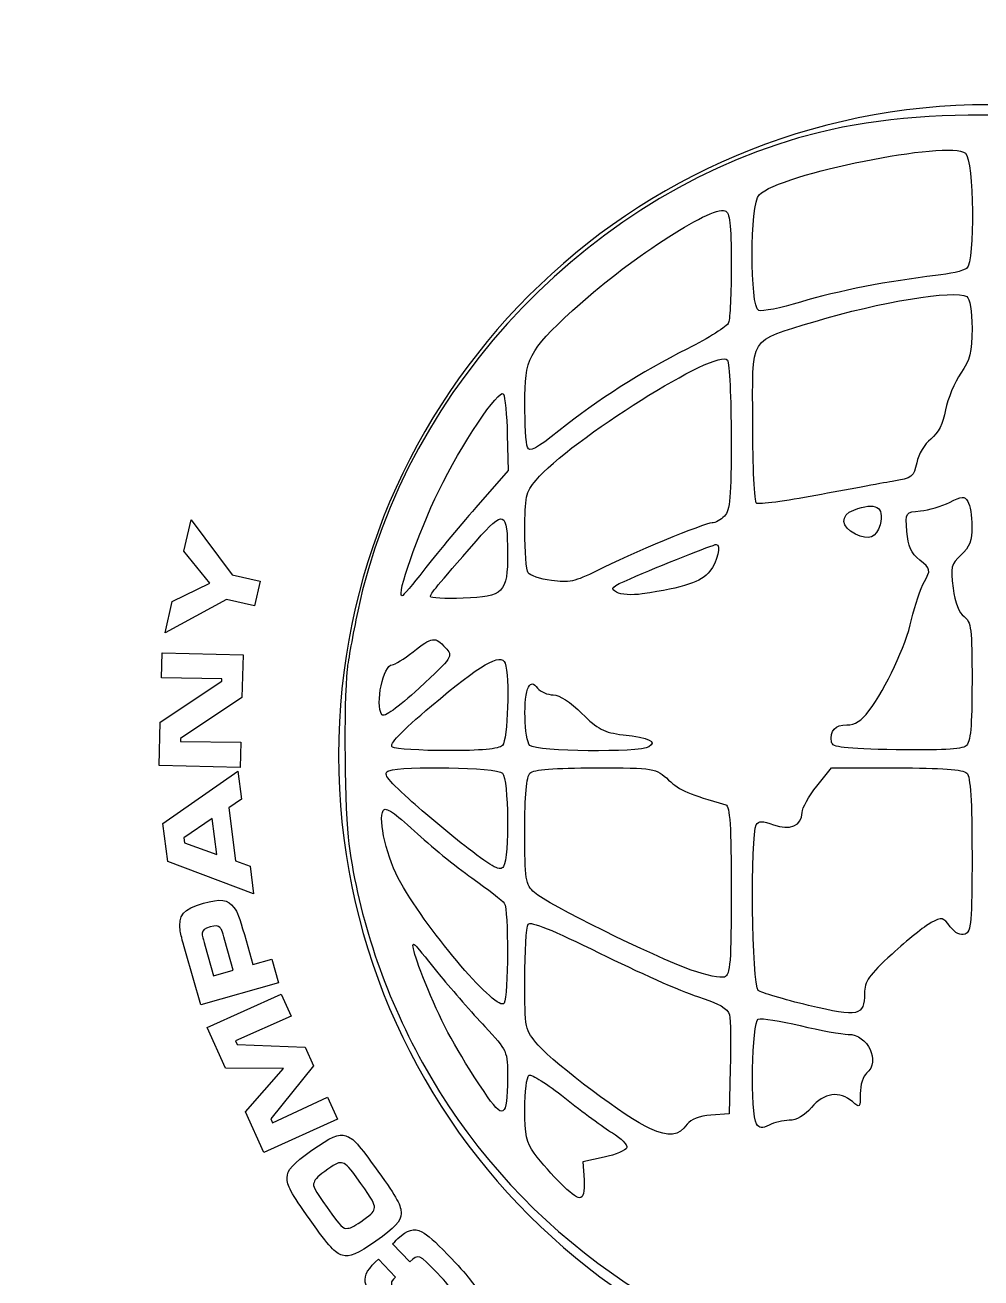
# Model space of a CAD drawing. Header units: millimetres. Extents: x -100 to 87, y -104 to 146.
# Drawn here: x 1.09 to 20.93, y -38.7 to -12.68 of the extents above; entities that cross this region are included whole.
import ezdxf

# ---------------------------------------------------------------- set-up
doc = ezdxf.new("R2010")
doc.units = ezdxf.units.MM
doc.header["$MEASUREMENT"] = 0
doc.layers.add('Layer 1', color=7, linetype='Continuous')

msp = doc.modelspace()

# ---------------------------------------------------------------- linework, layer by layer
at = {"layer": 'Layer 1', "color": 250, "lineweight": 20}
msp.add_open_spline([(56.0896, -39.0545), (56.0896, -39.0545), (56.0896, -39.0545), (56.0896, -39.0545), (56.0896, -39.0545), (53.9205, -39.0545), (52.1467, -40.7833), (52.0909, -42.9515), (52.0909, -42.9515), (52.0909, -42.9515), (52.0896, -49.0543), (52.0896, -49.0543), (52.0896, -49.0543), (52.0891, -51.8044), (49.8395, -54.0545), (47.0893, -54.0545), (47.0893, -54.0545), (47.0893, -54.0545), (-92.9101, -54.0545), (-92.9101, -54.0545), (-92.9101, -54.0545), (-95.6604, -54.0545), (-97.9104, -51.8044), (-97.9104, -49.0543), (-97.9104, -49.0543), (-97.9104, -49.0543), (-97.9104, -9.0547), (-97.9104, -9.0547), (-97.9104, -9.0547), (-97.9104, -6.3046), (-95.6604, -4.0545), (-92.9101, -4.0545), (-92.9101, -4.0545), (-92.9101, -4.0545), (47.0893, -4.0545), (47.0893, -4.0545), (47.0893, -4.0545), (49.8396, -4.0545), (52.089, -6.3046), (52.0896, -9.0547), (52.0896, -9.0547), (52.0896, -9.0547), (52.0909, -15.1575), (52.0909, -15.1575), (52.0909, -15.1575), (52.1467, -17.3257), (53.9205, -19.0545), (56.0896, -19.0545), (56.0896, -19.0545), (56.0896, -19.0545), (56.0896, -19.0545), (56.0896, -19.0545), (56.0896, -19.0545), (56.0896, -19.0545), (64.2596, -19.0545), (64.2596, -19.0545), (64.2596, -19.0545), (65.8166, -19.0545), (67.0903, -20.1676), (67.0903, -21.5281), (67.0903, -21.5281), (67.0903, -21.5281), (67.0903, -36.581), (67.0903, -36.581), (67.0903, -36.581), (67.0903, -37.9415), (65.8164, -39.0545), (64.2596, -39.0545), (64.2596, -39.0545), (64.2596, -39.0545), (56.0896, -39.0545), (56.0896, -39.0545)], degree=3, knots=[0, 0, 0, 0, 0.0526316, 0.0526316, 0.0526316, 0.0526316, 0.1052632, 0.1052632, 0.1052632, 0.1052632, 0.1578947, 0.1578947, 0.1578947, 0.1578947, 0.2105263, 0.2105263, 0.2105263, 0.2105263, 0.2631579, 0.2631579, 0.2631579, 0.2631579, 0.3157895, 0.3157895, 0.3157895, 0.3157895, 0.3684211, 0.3684211, 0.3684211, 0.3684211, 0.4210526, 0.4210526, 0.4210526, 0.4210526, 0.4736842, 0.4736842, 0.4736842, 0.4736842, 0.5263158, 0.5263158, 0.5263158, 0.5263158, 0.5789474, 0.5789474, 0.5789474, 0.5789474, 0.6315789, 0.6315789, 0.6315789, 0.6315789, 0.6842105, 0.6842105, 0.6842105, 0.6842105, 0.7368421, 0.7368421, 0.7368421, 0.7368421, 0.7894737, 0.7894737, 0.7894737, 0.7894737, 0.8421053, 0.8421053, 0.8421053, 0.8421053, 0.8947368, 0.8947368, 0.8947368, 0.8947368, 1, 1, 1, 1], dxfattribs=at)
at = {"layer": 'Layer 1', "color": 250}
for points, knots in [([(7.7764, -26.0514), (7.7943, -25.8796), (7.8934, -25.3374), (7.9966, -24.8465), (7.9966, -24.8465), (8.9841, -20.1485), (12.9326, -16.0524), (17.5776, -14.9071), (17.5776, -14.9071), (20.0622, -14.2944), (23.5192, -14.4801), (25.6995, -15.3433), (25.6995, -15.3433), (27.3844, -16.0104), (29.3102, -17.2953), (30.534, -18.5688), (30.534, -18.5688), (32.116, -20.2151), (33.5489, -23.0066), (33.9514, -25.2265), (33.9514, -25.2265), (34.3327, -27.329), (34.1798, -30.0982), (33.5832, -31.8974), (33.5832, -31.8974), (33.2806, -32.81), (32.305, -34.7148), (31.7108, -35.5534), (31.7108, -35.5534), (31.0087, -36.5442), (29.6752, -37.8872), (28.7095, -38.5762), (28.7095, -38.5762), (27.3626, -39.5371), (25.3808, -40.4276), (23.916, -40.7302), (23.916, -40.7302), (22.2365, -41.0771), (19.68, -41.0654), (18.0238, -40.7032), (18.0238, -40.7032), (14.3664, -39.9033), (11.1236, -37.4849), (9.34, -34.227), (9.34, -34.227), (8.5377, -32.7616), (8.0206, -31.225), (7.8103, -29.6819), (7.8103, -29.6819), (7.7222, -29.0355), (7.7011, -26.7724), (7.7764, -26.0514)], [0, 0, 0, 0, 0.0714286, 0.0714286, 0.0714286, 0.0714286, 0.1428571, 0.1428571, 0.1428571, 0.1428571, 0.2142857, 0.2142857, 0.2142857, 0.2142857, 0.2857143, 0.2857143, 0.2857143, 0.2857143, 0.3571429, 0.3571429, 0.3571429, 0.3571429, 0.4285714, 0.4285714, 0.4285714, 0.4285714, 0.5, 0.5, 0.5, 0.5, 0.5714286, 0.5714286, 0.5714286, 0.5714286, 0.6428571, 0.6428571, 0.6428571, 0.6428571, 0.7142857, 0.7142857, 0.7142857, 0.7142857, 0.7857143, 0.7857143, 0.7857143, 0.7857143, 0.8571429, 0.8571429, 0.8571429, 0.8571429, 1, 1, 1, 1]), ([(16.3183, -18.6075), (16.3866, -18.6337), (16.7782, -18.554), (17.1885, -18.4305), (17.1885, -18.4305), (17.9547, -18.1998), (19.0422, -17.9868), (19.9874, -17.8822), (19.9874, -17.8822), (20.2819, -17.8496), (20.5731, -17.7818), (20.6345, -17.7314), (20.6345, -17.7314), (20.8113, -17.5862), (20.7891, -15.488), (20.6091, -15.3386), (20.6091, -15.3386), (20.2724, -15.0592), (16.762, -15.7678), (16.3267, -16.2031), (16.3267, -16.2031), (16.1398, -16.3901), (16.1323, -18.5361), (16.3184, -18.6074), (16.3184, -18.6074), (16.3184, -18.6074), (16.3183, -18.6075), (16.3183, -18.6075)], [0, 0, 0, 0, 0.125, 0.125, 0.125, 0.125, 0.25, 0.25, 0.25, 0.25, 0.375, 0.375, 0.375, 0.375, 0.5, 0.5, 0.5, 0.5, 0.625, 0.625, 0.625, 0.625, 0.75, 0.75, 0.75, 0.75, 1, 1, 1, 1]), ([(11.5168, -21.4447), (11.5586, -21.5535), (11.698, -21.4807), (12.173, -21.1018), (12.173, -21.1018), (12.984, -20.4547), (13.8688, -19.8901), (14.8377, -19.4014), (14.8377, -19.4014), (15.2797, -19.1786), (15.6652, -18.9336), (15.6945, -18.8572), (15.6945, -18.8572), (15.7239, -18.7807), (15.7479, -18.2382), (15.7479, -17.6516), (15.7479, -17.6516), (15.7479, -16.793), (15.7222, -16.5752), (15.616, -16.5344), (15.616, -16.5344), (15.3316, -16.4253), (13.5389, -17.601), (12.4533, -18.6086), (12.4533, -18.6086), (11.5323, -19.4634), (11.4645, -19.5952), (11.4642, -20.5328), (11.4642, -20.5328), (11.464, -20.9583), (11.4877, -21.3686), (11.5169, -21.4447), (11.5169, -21.4447), (11.5169, -21.4447), (11.5168, -21.4447), (11.5168, -21.4447)], [0, 0, 0, 0, 0.1, 0.1, 0.1, 0.1, 0.2, 0.2, 0.2, 0.2, 0.3, 0.3, 0.3, 0.3, 0.4, 0.4, 0.4, 0.4, 0.5, 0.5, 0.5, 0.5, 0.6, 0.6, 0.6, 0.6, 0.7, 0.7, 0.7, 0.7, 0.8, 0.8, 0.8, 0.8, 1, 1, 1, 1]), ([(16.2768, -22.6111), (16.3222, -22.6392), (16.8745, -22.5651), (17.504, -22.4464), (17.504, -22.4464), (18.1335, -22.3277), (18.848, -22.1966), (19.0918, -22.1551), (19.0918, -22.1551), (19.5058, -22.0847), (19.5392, -22.0592), (19.5979, -21.769), (19.5979, -21.769), (19.6326, -21.5979), (19.7639, -21.3761), (19.89, -21.2755), (19.89, -21.2755), (20.0445, -21.1524), (20.145, -20.955), (20.1982, -20.6702), (20.1982, -20.6702), (20.2416, -20.4377), (20.3826, -20.0953), (20.5115, -19.9093), (20.5115, -19.9093), (20.7071, -19.6271), (20.746, -19.4727), (20.746, -18.9786), (20.746, -18.9786), (20.746, -18.6047), (20.7053, -18.3611), (20.6357, -18.3181), (20.6357, -18.3181), (20.3967, -18.1704), (18.8173, -18.4287), (17.4882, -18.8329), (17.4882, -18.8329), (16.0864, -19.2592), (16.1941, -19.0821), (16.1941, -20.9608), (16.1941, -20.9608), (16.1941, -21.8452), (16.231, -22.5829), (16.2767, -22.6111), (16.2767, -22.6111), (16.2767, -22.6111), (16.2768, -22.6111), (16.2768, -22.6111)], [0, 0, 0, 0, 0.0769231, 0.0769231, 0.0769231, 0.0769231, 0.1538462, 0.1538462, 0.1538462, 0.1538462, 0.2307692, 0.2307692, 0.2307692, 0.2307692, 0.3076923, 0.3076923, 0.3076923, 0.3076923, 0.3846154, 0.3846154, 0.3846154, 0.3846154, 0.4615385, 0.4615385, 0.4615385, 0.4615385, 0.5384615, 0.5384615, 0.5384615, 0.5384615, 0.6153846, 0.6153846, 0.6153846, 0.6153846, 0.6923077, 0.6923077, 0.6923077, 0.6923077, 0.7692308, 0.7692308, 0.7692308, 0.7692308, 0.8461538, 0.8461538, 0.8461538, 0.8461538, 1, 1, 1, 1]), ([(11.5321, -24.0531), (11.5682, -24.1077), (11.7856, -24.18), (12.0152, -24.2138), (12.0152, -24.2138), (12.3728, -24.2665), (12.5082, -24.2373), (12.958, -24.0102), (12.958, -24.0102), (13.6483, -23.6617), (15.2014, -23.0168), (15.3503, -23.0168), (15.3503, -23.0168), (15.4147, -23.0168), (15.5305, -22.9537), (15.6077, -22.8765), (15.6077, -22.8765), (15.7241, -22.7601), (15.7477, -22.4832), (15.7465, -21.2477), (15.7465, -21.2477), (15.7459, -20.4289), (15.7102, -19.7039), (15.6674, -19.6363), (15.6674, -19.6363), (15.4908, -19.3575), (12.3919, -21.3027), (11.6968, -22.1288), (11.6968, -22.1288), (11.4845, -22.3811), (11.4639, -22.4745), (11.4652, -23.1798), (11.4652, -23.1798), (11.4658, -23.6056), (11.496, -23.9985), (11.5321, -24.0531), (11.5321, -24.0531), (11.5321, -24.0531), (11.5321, -24.0531), (11.5321, -24.0531)], [0, 0, 0, 0, 0.0909091, 0.0909091, 0.0909091, 0.0909091, 0.1818182, 0.1818182, 0.1818182, 0.1818182, 0.2727273, 0.2727273, 0.2727273, 0.2727273, 0.3636364, 0.3636364, 0.3636364, 0.3636364, 0.4545455, 0.4545455, 0.4545455, 0.4545455, 0.5454545, 0.5454545, 0.5454545, 0.5454545, 0.6363636, 0.6363636, 0.6363636, 0.6363636, 0.7272727, 0.7272727, 0.7272727, 0.7272727, 0.8181818, 0.8181818, 0.8181818, 0.8181818, 1, 1, 1, 1]), ([(8.9149, -24.5341), (8.9366, -24.5341), (9.1397, -24.2932), (9.3663, -23.9987), (9.3663, -23.9987), (9.5928, -23.7043), (10.0791, -23.1182), (10.4469, -22.6964), (10.4469, -22.6964), (10.4469, -22.6964), (11.1156, -21.9295), (11.1156, -21.9295), (11.1156, -21.9295), (11.1156, -21.9295), (11.0992, -21.1872), (11.0992, -21.1872), (11.0992, -21.1872), (11.0902, -20.779), (11.0543, -20.3987), (11.0193, -20.3422), (11.0193, -20.3422), (10.9366, -20.2083), (10.1334, -21.4096), (9.6785, -22.3474), (9.6785, -22.3474), (9.2429, -23.2455), (8.7929, -24.5341), (8.9149, -24.5341), (8.9149, -24.5341), (8.9149, -24.5341), (8.9149, -24.5341), (8.9149, -24.5341)], [0, 0, 0, 0, 0.1111111, 0.1111111, 0.1111111, 0.1111111, 0.2222222, 0.2222222, 0.2222222, 0.2222222, 0.3333333, 0.3333333, 0.3333333, 0.3333333, 0.4444444, 0.4444444, 0.4444444, 0.4444444, 0.5555556, 0.5555556, 0.5555556, 0.5555556, 0.6666667, 0.6666667, 0.6666667, 0.6666667, 0.7777778, 0.7777778, 0.7777778, 0.7777778, 1, 1, 1, 1]), ([(19.1731, -27.7273), (20.0746, -27.7442), (20.5383, -27.7193), (20.6223, -27.6495), (20.6223, -27.6495), (20.7168, -27.5711), (20.746, -27.2556), (20.746, -26.3133), (20.746, -26.3133), (20.746, -25.216), (20.7278, -25.0669), (20.5813, -24.9631), (20.5813, -24.9631), (20.4747, -24.8876), (20.3946, -24.6785), (20.354, -24.3697), (20.354, -24.3697), (20.2966, -23.9329), (20.3104, -23.8753), (20.5187, -23.6823), (20.5187, -23.6823), (20.6949, -23.5189), (20.7456, -23.3855), (20.7446, -23.088), (20.7446, -23.088), (20.7439, -22.8771), (20.7052, -22.6443), (20.6587, -22.5708), (20.6587, -22.5708), (20.5843, -22.4531), (20.539, -22.4554), (20.2807, -22.5899), (20.2807, -22.5899), (20.1193, -22.6739), (19.8467, -22.7541), (19.6749, -22.7682), (19.6749, -22.7682), (19.3628, -22.7937), (19.3625, -22.794), (19.3931, -23.1953), (19.3931, -23.1953), (19.4163, -23.5001), (19.4809, -23.6436), (19.6609, -23.7903), (19.6609, -23.7903), (19.8896, -23.9767), (19.893, -23.9927), (19.7564, -24.2366), (19.7564, -24.2366), (19.6785, -24.3757), (19.5597, -24.7305), (19.4924, -25.025), (19.4924, -25.025), (19.3634, -25.5889), (18.9689, -26.4342), (18.6071, -26.9216), (18.6071, -26.9216), (18.4559, -27.1254), (18.3194, -27.2117), (18.1483, -27.2117), (18.1483, -27.2117), (17.9011, -27.2117), (17.7986, -27.3267), (17.8301, -27.5687), (17.8301, -27.5687), (17.8445, -27.6797), (18.0747, -27.7068), (19.1731, -27.7273), (19.1731, -27.7273), (19.1731, -27.7273), (19.1731, -27.7273), (19.1731, -27.7273)], [0, 0, 0, 0, 0.0526316, 0.0526316, 0.0526316, 0.0526316, 0.1052632, 0.1052632, 0.1052632, 0.1052632, 0.1578947, 0.1578947, 0.1578947, 0.1578947, 0.2105263, 0.2105263, 0.2105263, 0.2105263, 0.2631579, 0.2631579, 0.2631579, 0.2631579, 0.3157895, 0.3157895, 0.3157895, 0.3157895, 0.3684211, 0.3684211, 0.3684211, 0.3684211, 0.4210526, 0.4210526, 0.4210526, 0.4210526, 0.4736842, 0.4736842, 0.4736842, 0.4736842, 0.5263158, 0.5263158, 0.5263158, 0.5263158, 0.5789474, 0.5789474, 0.5789474, 0.5789474, 0.6315789, 0.6315789, 0.6315789, 0.6315789, 0.6842105, 0.6842105, 0.6842105, 0.6842105, 0.7368421, 0.7368421, 0.7368421, 0.7368421, 0.7894737, 0.7894737, 0.7894737, 0.7894737, 0.8421053, 0.8421053, 0.8421053, 0.8421053, 0.8947368, 0.8947368, 0.8947368, 0.8947368, 1, 1, 1, 1]), ([(18.3275, -23.2523), (18.5981, -23.3873), (18.7699, -23.3212), (18.8363, -23.0567), (18.8363, -23.0567), (18.9313, -22.6782), (18.7486, -22.5753), (18.2909, -22.7493), (18.2909, -22.7493), (18.0047, -22.8581), (18.0223, -23.1002), (18.3275, -23.2523)], [0, 0, 0, 0, 0.25, 0.25, 0.25, 0.25, 0.5, 0.5, 0.5, 0.5, 1, 1, 1, 1]), ([(10.1845, -24.5818), (11.0268, -24.552), (11.1073, -24.4702), (11.1054, -23.6468), (11.1054, -23.6468), (11.1033, -22.7606), (11.0325, -22.7324), (10.4592, -23.3886), (10.4592, -23.3886), (9.6196, -24.3499), (9.506, -24.4876), (9.5031, -24.5478), (9.5031, -24.5478), (9.5015, -24.5798), (9.8082, -24.5952), (10.1846, -24.5818), (10.1846, -24.5818), (10.1846, -24.5818), (10.1845, -24.5818), (10.1845, -24.5818)], [0, 0, 0, 0, 0.1666667, 0.1666667, 0.1666667, 0.1666667, 0.3333333, 0.3333333, 0.3333333, 0.3333333, 0.5, 0.5, 0.5, 0.5, 0.6666667, 0.6666667, 0.6666667, 0.6666667, 1, 1, 1, 1]), ([(3.9954, -25.3026), (3.9954, -25.3026), (5.2711, -24.6084), (5.2711, -24.6084), (5.2711, -24.6084), (5.2711, -24.6084), (5.8509, -24.7423), (5.8509, -24.7423), (5.8509, -24.7423), (5.8509, -24.7423), (5.97, -24.2263), (5.97, -24.2263), (5.97, -24.2263), (5.97, -24.2263), (5.3902, -24.0924), (5.3902, -24.0924), (5.3902, -24.0924), (5.3902, -24.0924), (4.5381, -22.9512), (4.5381, -22.9512), (4.5381, -22.9512), (4.5381, -22.9512), (4.3878, -23.6023), (4.3878, -23.6023), (4.3878, -23.6023), (4.3878, -23.6023), (4.9259, -24.2648), (4.9259, -24.2648), (4.9259, -24.2648), (4.9259, -24.2648), (4.1468, -24.6466), (4.1468, -24.6466), (4.1468, -24.6466), (4.1468, -24.6466), (3.9954, -25.3026), (3.9954, -25.3026)], [0, 0, 0, 0, 0.1, 0.1, 0.1, 0.1, 0.2, 0.2, 0.2, 0.2, 0.3, 0.3, 0.3, 0.3, 0.4, 0.4, 0.4, 0.4, 0.5, 0.5, 0.5, 0.5, 0.6, 0.6, 0.6, 0.6, 0.7, 0.7, 0.7, 0.7, 0.8, 0.8, 0.8, 0.8, 1, 1, 1, 1]), ([(13.9006, -24.4924), (14.7769, -24.3618), (15.1276, -24.2442), (15.3023, -24.0221), (15.3023, -24.0221), (15.4612, -23.8201), (15.5477, -23.4631), (15.4378, -23.4631), (15.4378, -23.4631), (15.386, -23.4631), (14.2592, -23.9121), (13.6506, -24.1753), (13.6506, -24.1753), (13.2677, -24.3409), (13.2272, -24.381), (13.3652, -24.4583), (13.3652, -24.4583), (13.4536, -24.5077), (13.6946, -24.5231), (13.9006, -24.4924)], [0, 0, 0, 0, 0.1666667, 0.1666667, 0.1666667, 0.1666667, 0.3333333, 0.3333333, 0.3333333, 0.3333333, 0.5, 0.5, 0.5, 0.5, 0.6666667, 0.6666667, 0.6666667, 0.6666667, 1, 1, 1, 1]), ([(8.4975, -26.9998), (8.5395, -27.0642), (8.8177, -26.865), (9.2718, -26.4454), (9.2718, -26.4454), (9.9708, -25.7995), (9.9782, -25.7881), (9.8158, -25.6086), (9.8158, -25.6086), (9.5999, -25.3701), (9.5436, -25.3773), (9.1432, -25.6944), (9.1432, -25.6944), (8.9573, -25.8417), (8.7641, -25.9622), (8.7139, -25.9622), (8.7139, -25.9622), (8.5225, -25.9622), (8.3525, -26.7775), (8.4975, -26.9998), (8.4975, -26.9998), (8.4975, -26.9998), (8.4975, -26.9998), (8.4975, -26.9998)], [0, 0, 0, 0, 0.1428571, 0.1428571, 0.1428571, 0.1428571, 0.2857143, 0.2857143, 0.2857143, 0.2857143, 0.4285714, 0.4285714, 0.4285714, 0.4285714, 0.5714286, 0.5714286, 0.5714286, 0.5714286, 0.7142857, 0.7142857, 0.7142857, 0.7142857, 1, 1, 1, 1]), ([(3.875, -28.0511), (3.875, -28.0511), (5.5565, -28.0936), (5.5565, -28.0936), (5.5565, -28.0936), (5.5565, -28.0936), (5.5697, -27.5718), (5.5697, -27.5718), (5.5697, -27.5718), (5.5697, -27.5718), (4.3165, -27.5527), (4.3165, -27.5527), (4.3165, -27.5527), (4.3165, -27.5527), (4.3179, -27.4972), (4.3179, -27.4972), (4.3179, -27.4972), (4.3179, -27.4972), (5.5932, -26.644), (5.5932, -26.644), (5.5932, -26.644), (5.5932, -26.644), (5.6157, -25.7541), (5.6157, -25.7541), (5.6157, -25.7541), (5.6157, -25.7541), (3.9342, -25.7115), (3.9342, -25.7115), (3.9342, -25.7115), (3.9342, -25.7115), (3.921, -26.2335), (3.921, -26.2335), (3.921, -26.2335), (3.921, -26.2335), (5.1742, -26.2525), (5.1742, -26.2525), (5.1742, -26.2525), (5.1742, -26.2525), (5.1729, -26.3055), (5.1729, -26.3055), (5.1729, -26.3055), (5.1729, -26.3055), (3.8977, -27.1536), (3.8977, -27.1536), (3.8977, -27.1536), (3.8977, -27.1536), (3.875, -28.0511), (3.875, -28.0511)], [0, 0, 0, 0, 0.0769231, 0.0769231, 0.0769231, 0.0769231, 0.1538462, 0.1538462, 0.1538462, 0.1538462, 0.2307692, 0.2307692, 0.2307692, 0.2307692, 0.3076923, 0.3076923, 0.3076923, 0.3076923, 0.3846154, 0.3846154, 0.3846154, 0.3846154, 0.4615385, 0.4615385, 0.4615385, 0.4615385, 0.5384615, 0.5384615, 0.5384615, 0.5384615, 0.6153846, 0.6153846, 0.6153846, 0.6153846, 0.6923077, 0.6923077, 0.6923077, 0.6923077, 0.7692308, 0.7692308, 0.7692308, 0.7692308, 0.8461538, 0.8461538, 0.8461538, 0.8461538, 1, 1, 1, 1]), ([(9.8617, -27.7458), (10.5462, -27.7467), (10.9286, -27.7112), (10.9997, -27.6401), (10.9997, -27.6401), (11.1098, -27.5299), (11.1536, -26.1879), (11.0553, -25.932), (11.0553, -25.932), (10.969, -25.7071), (10.5435, -25.9528), (9.5273, -26.8143), (9.5273, -26.8143), (8.8776, -27.3651), (8.6358, -27.6207), (8.7162, -27.6717), (8.7162, -27.6717), (8.7793, -27.7117), (9.2947, -27.7451), (9.8617, -27.7458), (9.8617, -27.7458), (9.8617, -27.7458), (9.8617, -27.7458), (9.8617, -27.7458)], [0, 0, 0, 0, 0.1428571, 0.1428571, 0.1428571, 0.1428571, 0.2857143, 0.2857143, 0.2857143, 0.2857143, 0.4285714, 0.4285714, 0.4285714, 0.4285714, 0.5714286, 0.5714286, 0.5714286, 0.5714286, 0.7142857, 0.7142857, 0.7142857, 0.7142857, 1, 1, 1, 1]), ([(11.5709, -27.6401), (11.6967, -27.7659), (13.8464, -27.79), (14.0393, -27.6677), (14.0393, -27.6677), (14.2136, -27.5572), (14.0517, -27.4815), (13.5019, -27.4164), (13.5019, -27.4164), (13.1074, -27.3697), (12.978, -27.3026), (12.6496, -26.9741), (12.6496, -26.9741), (12.4123, -26.7369), (12.181, -26.5869), (12.0525, -26.5869), (12.0525, -26.5869), (11.9371, -26.5869), (11.7911, -26.5248), (11.728, -26.4488), (11.728, -26.4488), (11.6365, -26.3385), (11.5986, -26.334), (11.54, -26.4265), (11.54, -26.4265), (11.427, -26.6046), (11.4503, -27.5195), (11.5709, -27.6401), (11.5709, -27.6401), (11.5709, -27.6401), (11.5709, -27.6401), (11.5709, -27.6401)], [0, 0, 0, 0, 0.1111111, 0.1111111, 0.1111111, 0.1111111, 0.2222222, 0.2222222, 0.2222222, 0.2222222, 0.3333333, 0.3333333, 0.3333333, 0.3333333, 0.4444444, 0.4444444, 0.4444444, 0.4444444, 0.5555556, 0.5555556, 0.5555556, 0.5555556, 0.6666667, 0.6666667, 0.6666667, 0.6666667, 0.7777778, 0.7777778, 0.7777778, 0.7777778, 1, 1, 1, 1]), ([(10.2876, -29.7775), (10.8143, -30.1832), (10.9568, -30.2558), (11.0225, -30.1519), (11.0225, -30.1519), (11.1465, -29.956), (11.1274, -28.339), (10.9997, -28.2113), (10.9997, -28.2113), (10.883, -28.0946), (8.9258, -28.0562), (8.6422, -28.1651), (8.6422, -28.1651), (8.5106, -28.2155), (8.5819, -28.3156), (9.0588, -28.7501), (9.0588, -28.7501), (9.3752, -29.0384), (9.9282, -29.5007), (10.2876, -29.7775)], [0, 0, 0, 0, 0.1666667, 0.1666667, 0.1666667, 0.1666667, 0.3333333, 0.3333333, 0.3333333, 0.3333333, 0.5, 0.5, 0.5, 0.5, 0.6666667, 0.6666667, 0.6666667, 0.6666667, 1, 1, 1, 1]), ([(5.5832, -28.7534), (5.5832, -28.7534), (5.5098, -28.1756), (5.5098, -28.1756), (5.5098, -28.1756), (5.5098, -28.1756), (3.9522, -29.2608), (3.9522, -29.2608), (3.9522, -29.2608), (3.9522, -29.2608), (4.0528, -30.0513), (4.0528, -30.0513), (4.0528, -30.0513), (4.0528, -30.0513), (5.8336, -30.7223), (5.8336, -30.7223), (5.8336, -30.7223), (5.8336, -30.7223), (5.7598, -30.1418), (5.7598, -30.1418), (5.7598, -30.1418), (5.7598, -30.1418), (5.459, -30.0352), (5.459, -30.0352), (5.459, -30.0352), (5.459, -30.0352), (5.3187, -28.932), (5.3187, -28.932), (5.3187, -28.932), (5.3187, -28.932), (5.5832, -28.7534), (5.5832, -28.7534)], [0, 0, 0, 0, 0.1111111, 0.1111111, 0.1111111, 0.1111111, 0.2222222, 0.2222222, 0.2222222, 0.2222222, 0.3333333, 0.3333333, 0.3333333, 0.3333333, 0.4444444, 0.4444444, 0.4444444, 0.4444444, 0.5555556, 0.5555556, 0.5555556, 0.5555556, 0.6666667, 0.6666667, 0.6666667, 0.6666667, 0.7777778, 0.7777778, 0.7777778, 0.7777778, 1, 1, 1, 1]), ([(11.6646, -30.6951), (11.9082, -30.9232), (14.1489, -32.0301), (14.9191, -32.3028), (14.9191, -32.3028), (15.2241, -32.4108), (15.5354, -32.4754), (15.6108, -32.4465), (15.6108, -32.4465), (15.7276, -32.4017), (15.7479, -32.1358), (15.7479, -30.6479), (15.7479, -30.6479), (15.7479, -29.3272), (15.7207, -28.8942), (15.6363, -28.8706), (15.6363, -28.8706), (14.879, -28.6581), (14.6825, -28.573), (14.4494, -28.3567), (14.4494, -28.3567), (14.1778, -28.1045), (14.1759, -28.1042), (12.9277, -28.1042), (12.9277, -28.1042), (12.0747, -28.1042), (11.6439, -28.1382), (11.5709, -28.2113), (11.5709, -28.2113), (11.4992, -28.283), (11.4638, -28.6806), (11.4638, -29.4127), (11.4638, -29.4127), (11.4638, -30.4324), (11.4775, -30.5199), (11.6646, -30.6951)], [0, 0, 0, 0, 0.1, 0.1, 0.1, 0.1, 0.2, 0.2, 0.2, 0.2, 0.3, 0.3, 0.3, 0.3, 0.4, 0.4, 0.4, 0.4, 0.5, 0.5, 0.5, 0.5, 0.6, 0.6, 0.6, 0.6, 0.7, 0.7, 0.7, 0.7, 0.8, 0.8, 0.8, 0.8, 1, 1, 1, 1]), ([(16.3057, -32.7235), (16.3671, -32.7727), (16.839, -32.9133), (17.3544, -33.0362), (17.3544, -33.0362), (18.3957, -33.2843), (18.5147, -33.2588), (18.5147, -32.7869), (18.5147, -32.7869), (18.5147, -32.5401), (18.6057, -32.41), (19.0863, -31.9696), (19.0863, -31.9696), (19.4007, -31.6815), (19.7655, -31.3882), (19.8971, -31.3178), (19.8971, -31.3178), (20.1194, -31.1989), (20.1476, -31.2048), (20.2959, -31.4014), (20.2959, -31.4014), (20.3983, -31.5371), (20.5075, -31.5929), (20.6007, -31.5572), (20.6007, -31.5572), (20.7275, -31.5085), (20.746, -31.2979), (20.746, -29.9099), (20.746, -29.9099), (20.746, -28.7911), (20.7142, -28.2866), (20.639, -28.2113), (20.639, -28.2113), (20.5651, -28.1375), (20.1127, -28.1043), (19.1812, -28.1043), (19.1812, -28.1043), (19.1812, -28.1043), (17.8306, -28.1043), (17.8306, -28.1043), (17.8306, -28.1043), (17.8306, -28.1043), (17.5256, -28.4836), (17.5256, -28.4836), (17.5256, -28.4836), (17.3579, -28.6922), (17.2206, -28.9386), (17.2206, -29.0311), (17.2206, -29.0311), (17.2206, -29.3015), (16.9607, -29.4127), (16.625, -29.286), (16.625, -29.286), (16.3977, -29.2002), (16.3226, -29.2006), (16.2671, -29.2878), (16.2671, -29.2878), (16.1436, -29.4824), (16.1789, -32.6219), (16.3058, -32.7235), (16.3058, -32.7235), (16.3058, -32.7235), (16.3057, -32.7235), (16.3057, -32.7235)], [0, 0, 0, 0, 0.0588235, 0.0588235, 0.0588235, 0.0588235, 0.1176471, 0.1176471, 0.1176471, 0.1176471, 0.1764706, 0.1764706, 0.1764706, 0.1764706, 0.2352941, 0.2352941, 0.2352941, 0.2352941, 0.2941176, 0.2941176, 0.2941176, 0.2941176, 0.3529412, 0.3529412, 0.3529412, 0.3529412, 0.4117647, 0.4117647, 0.4117647, 0.4117647, 0.4705882, 0.4705882, 0.4705882, 0.4705882, 0.5294118, 0.5294118, 0.5294118, 0.5294118, 0.5882353, 0.5882353, 0.5882353, 0.5882353, 0.6470588, 0.6470588, 0.6470588, 0.6470588, 0.7058824, 0.7058824, 0.7058824, 0.7058824, 0.7647059, 0.7647059, 0.7647059, 0.7647059, 0.8235294, 0.8235294, 0.8235294, 0.8235294, 0.8823529, 0.8823529, 0.8823529, 0.8823529, 1, 1, 1, 1]), ([(8.8876, -30.4888), (9.4913, -31.548), (10.904, -33.1941), (11.0339, -32.9895), (11.0339, -32.9895), (11.1226, -32.8499), (11.1266, -31.0365), (11.0385, -30.9126), (11.0385, -30.9126), (11.0024, -30.8618), (10.6988, -30.6268), (10.3639, -30.3902), (10.3639, -30.3902), (10.0289, -30.1536), (9.4937, -29.7158), (9.1745, -29.4172), (9.1745, -29.4172), (8.7646, -29.0338), (8.5738, -28.9071), (8.5249, -28.9862), (8.5249, -28.9862), (8.4086, -29.1743), (8.6072, -29.9966), (8.8876, -30.4888), (8.8876, -30.4888), (8.8876, -30.4888), (8.8876, -30.4888), (8.8876, -30.4888)], [0, 0, 0, 0, 0.125, 0.125, 0.125, 0.125, 0.25, 0.25, 0.25, 0.25, 0.375, 0.375, 0.375, 0.375, 0.5, 0.5, 0.5, 0.5, 0.625, 0.625, 0.625, 0.625, 0.75, 0.75, 0.75, 0.75, 1, 1, 1, 1]), ([(4.9761, -29.156), (4.9761, -29.156), (5.0709, -29.9015), (5.0709, -29.9015), (5.0709, -29.9015), (5.0709, -29.9015), (4.3968, -29.6593), (4.3968, -29.6593), (4.3968, -29.6593), (4.3968, -29.6593), (4.3841, -29.5592), (4.3841, -29.5592), (4.3841, -29.5592), (4.3841, -29.5592), (4.9761, -29.156), (4.9761, -29.156)], [0, 0, 0, 0, 0.2, 0.2, 0.2, 0.2, 0.4, 0.4, 0.4, 0.4, 0.6, 0.6, 0.6, 0.6, 1, 1, 1, 1]), ([(6.354, -32.5677), (6.354, -32.5677), (6.2142, -32.0752), (6.2142, -32.0752), (6.2142, -32.0752), (6.2142, -32.0752), (5.8187, -32.1875), (5.8187, -32.1875), (5.8187, -32.1875), (5.8187, -32.1875), (5.6424, -31.5665), (5.6424, -31.5665), (5.6424, -31.5665), (5.5404, -31.2074), (5.4991, -31.0986), (5.4269, -31.0012), (5.4269, -31.0012), (5.301, -30.835), (5.1431, -30.8143), (4.7913, -30.9142), (4.7913, -30.9142), (4.3692, -31.034), (4.2662, -31.1603), (4.3135, -31.4929), (4.3135, -31.4929), (4.3272, -31.5782), (4.3385, -31.6274), (4.4212, -31.9185), (4.4212, -31.9185), (4.4212, -31.9185), (4.736, -33.0271), (4.736, -33.0271), (4.736, -33.0271), (4.736, -33.0271), (6.354, -32.5677), (6.354, -32.5677)], [0, 0, 0, 0, 0.1, 0.1, 0.1, 0.1, 0.2, 0.2, 0.2, 0.2, 0.3, 0.3, 0.3, 0.3, 0.4, 0.4, 0.4, 0.4, 0.5, 0.5, 0.5, 0.5, 0.6, 0.6, 0.6, 0.6, 0.7, 0.7, 0.7, 0.7, 0.8, 0.8, 0.8, 0.8, 1, 1, 1, 1]), ([(5.4136, -32.3025), (5.4136, -32.3025), (5.0012, -32.4196), (5.0012, -32.4196), (5.0012, -32.4196), (5.0012, -32.4196), (4.8263, -31.8034), (4.8263, -31.8034), (4.8263, -31.8034), (4.766, -31.582), (4.7646, -31.5772), (4.7696, -31.5391), (4.7696, -31.5391), (4.7766, -31.4715), (4.8172, -31.4391), (4.9312, -31.4067), (4.9312, -31.4067), (5.0452, -31.3743), (5.0961, -31.3782), (5.1366, -31.4191), (5.1366, -31.4191), (5.1701, -31.4541), (5.1729, -31.4639), (5.2387, -31.6863), (5.2387, -31.6863), (5.2387, -31.6863), (5.4136, -32.3025), (5.4136, -32.3025)], [0, 0, 0, 0, 0.125, 0.125, 0.125, 0.125, 0.25, 0.25, 0.25, 0.25, 0.375, 0.375, 0.375, 0.375, 0.5, 0.5, 0.5, 0.5, 0.625, 0.625, 0.625, 0.625, 0.75, 0.75, 0.75, 0.75, 1, 1, 1, 1]), ([(11.7426, -33.8599), (12.1105, -34.2789), (13.5828, -35.3813), (14.0597, -35.5948), (14.0597, -35.5948), (14.4625, -35.7752), (14.6536, -35.752), (14.8346, -35.5007), (14.8346, -35.5007), (14.9045, -35.4036), (15.0917, -35.3333), (15.3255, -35.3164), (15.3255, -35.3164), (15.3255, -35.3164), (15.7033, -35.289), (15.7033, -35.289), (15.7033, -35.289), (15.7033, -35.289), (15.7293, -34.3518), (15.7293, -34.3518), (15.7293, -34.3518), (15.7436, -33.8364), (15.7349, -33.3326), (15.7099, -33.2324), (15.7099, -33.2324), (15.6766, -33.0987), (15.5, -32.9971), (15.0477, -32.8514), (15.0477, -32.8514), (14.7084, -32.7421), (13.7934, -32.3365), (13.0142, -31.9499), (13.0142, -31.9499), (12.0465, -31.4697), (11.5769, -31.2794), (11.5321, -31.3491), (11.5321, -31.3491), (11.496, -31.4052), (11.4659, -31.9217), (11.4652, -32.4968), (11.4652, -32.4968), (11.4638, -33.5412), (11.464, -33.5427), (11.7426, -33.8599)], [0, 0, 0, 0, 0.0833333, 0.0833333, 0.0833333, 0.0833333, 0.1666667, 0.1666667, 0.1666667, 0.1666667, 0.25, 0.25, 0.25, 0.25, 0.3333333, 0.3333333, 0.3333333, 0.3333333, 0.4166667, 0.4166667, 0.4166667, 0.4166667, 0.5, 0.5, 0.5, 0.5, 0.5833333, 0.5833333, 0.5833333, 0.5833333, 0.6666667, 0.6666667, 0.6666667, 0.6666667, 0.75, 0.75, 0.75, 0.75, 0.8333333, 0.8333333, 0.8333333, 0.8333333, 1, 1, 1, 1]), ([(9.4487, -32.6901), (9.7662, -33.4572), (10.0397, -33.9572), (10.6174, -34.8273), (10.6174, -34.8273), (11.0173, -35.4296), (11.1034, -35.3801), (11.1054, -34.546), (11.1054, -34.546), (11.1068, -33.9868), (11.1024, -33.9769), (10.6332, -33.475), (10.6332, -33.475), (10.3727, -33.1964), (9.9629, -32.7274), (9.7225, -32.4329), (9.7225, -32.4329), (9.4822, -32.1384), (9.2535, -31.8592), (9.2143, -31.8126), (9.2143, -31.8126), (9.0616, -31.6305), (9.1551, -31.9809), (9.4487, -32.6901)], [0, 0, 0, 0, 0.1428571, 0.1428571, 0.1428571, 0.1428571, 0.2857143, 0.2857143, 0.2857143, 0.2857143, 0.4285714, 0.4285714, 0.4285714, 0.4285714, 0.5714286, 0.5714286, 0.5714286, 0.5714286, 0.7142857, 0.7142857, 0.7142857, 0.7142857, 1, 1, 1, 1]), ([(6.046, -36.0942), (6.046, -36.0942), (7.5787, -35.4014), (7.5787, -35.4014), (7.5787, -35.4014), (7.5787, -35.4014), (7.3709, -34.9418), (7.3709, -34.9418), (7.3709, -34.9418), (7.3709, -34.9418), (6.2294, -35.4716), (6.2294, -35.4716), (6.2294, -35.4716), (6.2294, -35.4716), (6.192, -35.3889), (6.192, -35.3889), (6.192, -35.3889), (6.192, -35.3889), (7.078, -34.2938), (7.078, -34.2938), (7.078, -34.2938), (7.078, -34.2938), (6.9025, -33.9055), (6.9025, -33.9055), (6.9025, -33.9055), (6.9025, -33.9055), (5.495, -33.847), (5.495, -33.847), (5.495, -33.847), (5.495, -33.847), (5.4597, -33.7689), (5.4597, -33.7689), (5.4597, -33.7689), (5.4597, -33.7689), (6.6116, -33.262), (6.6116, -33.262), (6.6116, -33.262), (6.6116, -33.262), (6.4038, -32.8024), (6.4038, -32.8024), (6.4038, -32.8024), (6.4038, -32.8024), (4.8712, -33.4952), (4.8712, -33.4952), (4.8712, -33.4952), (4.8712, -33.4952), (5.2514, -34.3363), (5.2514, -34.3363), (5.2514, -34.3363), (5.2514, -34.3363), (6.453, -34.3438), (6.453, -34.3438), (6.453, -34.3438), (6.453, -34.3438), (5.6638, -35.2486), (5.6638, -35.2486), (5.6638, -35.2486), (5.6638, -35.2486), (6.046, -36.0942), (6.046, -36.0942)], [0, 0, 0, 0, 0.0625, 0.0625, 0.0625, 0.0625, 0.125, 0.125, 0.125, 0.125, 0.1875, 0.1875, 0.1875, 0.1875, 0.25, 0.25, 0.25, 0.25, 0.3125, 0.3125, 0.3125, 0.3125, 0.375, 0.375, 0.375, 0.375, 0.4375, 0.4375, 0.4375, 0.4375, 0.5, 0.5, 0.5, 0.5, 0.5625, 0.5625, 0.5625, 0.5625, 0.625, 0.625, 0.625, 0.625, 0.6875, 0.6875, 0.6875, 0.6875, 0.75, 0.75, 0.75, 0.75, 0.8125, 0.8125, 0.8125, 0.8125, 0.875, 0.875, 0.875, 0.875, 1, 1, 1, 1]), ([(16.2734, -35.499), (16.3322, -35.5918), (16.3927, -35.5969), (16.5339, -35.5213), (16.5339, -35.5213), (16.6351, -35.4672), (16.8236, -35.4229), (16.9527, -35.4229), (16.9527, -35.4229), (17.1039, -35.4229), (17.2675, -35.3276), (17.4127, -35.1551), (17.4127, -35.1551), (17.6683, -34.8514), (18.0065, -34.8036), (18.2622, -35.0351), (18.2622, -35.0351), (18.4174, -35.1755), (18.4254, -35.1673), (18.4254, -34.8675), (18.4254, -34.8675), (18.4254, -34.6941), (18.4857, -34.5022), (18.5593, -34.4411), (18.5593, -34.4411), (18.8509, -34.1991), (18.5828, -33.6383), (18.1749, -33.6372), (18.1749, -33.6372), (18.0427, -33.6372), (17.5953, -33.5553), (17.1807, -33.4559), (17.1807, -33.4559), (16.7661, -33.3565), (16.3745, -33.2952), (16.3105, -33.3198), (16.3105, -33.3198), (16.1755, -33.3716), (16.1428, -35.2929), (16.2734, -35.499), (16.2734, -35.499), (16.2734, -35.499), (16.2734, -35.499), (16.2734, -35.499)], [0, 0, 0, 0, 0.0833333, 0.0833333, 0.0833333, 0.0833333, 0.1666667, 0.1666667, 0.1666667, 0.1666667, 0.25, 0.25, 0.25, 0.25, 0.3333333, 0.3333333, 0.3333333, 0.3333333, 0.4166667, 0.4166667, 0.4166667, 0.4166667, 0.5, 0.5, 0.5, 0.5, 0.5833333, 0.5833333, 0.5833333, 0.5833333, 0.6666667, 0.6666667, 0.6666667, 0.6666667, 0.75, 0.75, 0.75, 0.75, 0.8333333, 0.8333333, 0.8333333, 0.8333333, 1, 1, 1, 1]), ([(11.6571, -36.1025), (11.9986, -36.5574), (12.4784, -37.0294), (12.5992, -37.0294), (12.5992, -37.0294), (12.6812, -37.0294), (12.7094, -36.9174), (12.6926, -36.6569), (12.6926, -36.6569), (12.6926, -36.6569), (12.6687, -36.2845), (12.6687, -36.2845), (12.6687, -36.2845), (12.6687, -36.2845), (13.1077, -36.1884), (13.1077, -36.1884), (13.1077, -36.1884), (13.3492, -36.1355), (13.5619, -36.0464), (13.5804, -35.9905), (13.5804, -35.9905), (13.599, -35.9346), (13.465, -35.7966), (13.2827, -35.684), (13.2827, -35.684), (13.1004, -35.5713), (12.6554, -35.244), (12.2938, -34.9567), (12.2938, -34.9567), (11.9322, -34.6693), (11.5975, -34.4582), (11.55, -34.4875), (11.55, -34.4875), (11.5026, -34.5169), (11.4638, -34.8343), (11.4638, -35.193), (11.4638, -35.193), (11.4638, -35.7229), (11.4999, -35.8932), (11.6571, -36.1025), (11.6571, -36.1025), (11.6571, -36.1025), (11.6571, -36.1025), (11.6571, -36.1025)], [0, 0, 0, 0, 0.0833333, 0.0833333, 0.0833333, 0.0833333, 0.1666667, 0.1666667, 0.1666667, 0.1666667, 0.25, 0.25, 0.25, 0.25, 0.3333333, 0.3333333, 0.3333333, 0.3333333, 0.4166667, 0.4166667, 0.4166667, 0.4166667, 0.5, 0.5, 0.5, 0.5, 0.5833333, 0.5833333, 0.5833333, 0.5833333, 0.6666667, 0.6666667, 0.6666667, 0.6666667, 0.75, 0.75, 0.75, 0.75, 0.8333333, 0.8333333, 0.8333333, 0.8333333, 1, 1, 1, 1]), ([(7.0062, -37.4876), (7.411, -38.0569), (7.521, -38.1767), (7.6736, -38.226), (7.6736, -38.226), (7.8268, -38.2717), (7.992, -38.2038), (8.3722, -37.9335), (8.3722, -37.9335), (8.773, -37.6485), (8.8888, -37.5198), (8.8964, -37.3564), (8.8964, -37.3564), (8.8999, -37.1961), (8.8214, -37.0508), (8.4152, -36.4795), (8.4152, -36.4795), (8.0147, -35.9164), (7.9033, -35.7945), (7.7507, -35.7453), (7.7507, -35.7453), (7.5939, -35.6988), (7.4364, -35.7645), (7.0418, -36.0451), (7.0418, -36.0451), (6.6493, -36.3242), (6.5334, -36.4529), (6.5278, -36.6148), (6.5278, -36.6148), (6.5243, -36.7752), (6.6014, -36.9184), (7.0062, -37.4876)], [0, 0, 0, 0, 0.1111111, 0.1111111, 0.1111111, 0.1111111, 0.2222222, 0.2222222, 0.2222222, 0.2222222, 0.3333333, 0.3333333, 0.3333333, 0.3333333, 0.4444444, 0.4444444, 0.4444444, 0.4444444, 0.5555556, 0.5555556, 0.5555556, 0.5555556, 0.6666667, 0.6666667, 0.6666667, 0.6666667, 0.7777778, 0.7777778, 0.7777778, 0.7777778, 1, 1, 1, 1]), ([(7.3617, -37.2348), (7.0884, -36.8505), (7.0596, -36.7967), (7.0884, -36.7112), (7.0884, -36.7112), (7.1109, -36.6427), (7.1823, -36.5733), (7.3774, -36.4345), (7.3774, -36.4345), (7.5419, -36.3175), (7.6138, -36.2882), (7.6844, -36.3091), (7.6844, -36.3091), (7.7636, -36.3333), (7.8243, -36.4014), (8.0596, -36.7324), (8.0596, -36.7324), (8.3007, -37.0714), (8.3452, -37.1512), (8.342, -37.2339), (8.342, -37.2339), (8.338, -37.311), (8.2914, -37.3628), (8.1208, -37.4841), (8.1208, -37.4841), (7.9399, -37.6127), (7.8581, -37.6586), (7.7883, -37.6649), (7.7883, -37.6649), (7.685, -37.6763), (7.6482, -37.6376), (7.3617, -37.2348)], [0, 0, 0, 0, 0.1111111, 0.1111111, 0.1111111, 0.1111111, 0.2222222, 0.2222222, 0.2222222, 0.2222222, 0.3333333, 0.3333333, 0.3333333, 0.3333333, 0.4444444, 0.4444444, 0.4444444, 0.4444444, 0.5555556, 0.5555556, 0.5555556, 0.5555556, 0.6666667, 0.6666667, 0.6666667, 0.6666667, 0.7777778, 0.7777778, 0.7777778, 0.7777778, 1, 1, 1, 1]), ([(9.0749, -38.3613), (9.2574, -38.1908), (9.2644, -38.1946), (9.6507, -38.5998), (9.6507, -38.5998), (10.0248, -38.9923), (10.0245, -39.003), (9.7142, -39.2988), (9.7142, -39.2988), (9.5317, -39.4728), (9.4448, -39.5278), (9.3683, -39.5171), (9.3683, -39.5171), (9.3007, -39.5083), (9.229, -39.4477), (9.0098, -39.2177), (9.0098, -39.2177), (8.9297, -39.1337), (8.829, -39.0207), (8.777, -38.9588), (8.777, -38.9588), (8.7059, -38.8733), (8.6871, -38.8354), (8.6934, -38.8017), (8.6934, -38.8017), (8.6995, -38.7679), (8.7124, -38.7486), (8.7802, -38.6771), (8.7802, -38.6771), (8.7802, -38.6771), (8.427, -38.3065), (8.427, -38.3065), (8.427, -38.3065), (8.427, -38.3065), (8.3668, -38.3639), (8.3668, -38.3639), (8.3668, -38.3639), (8.166, -38.5553), (8.1147, -38.6807), (8.168, -38.8426), (8.168, -38.8426), (8.2061, -38.963), (8.3065, -39.0903), (8.604, -39.4024), (8.604, -39.4024), (9.199, -40.0267), (9.3624, -40.1358), (9.5818, -40.0591), (9.5818, -40.0591), (9.6791, -40.0221), (9.79, -39.9338), (10.0692, -39.6676), (10.0692, -39.6676), (10.2098, -39.5336), (10.3103, -39.4308), (10.3616, -39.375), (10.3616, -39.375), (10.4846, -39.2299), (10.5175, -39.1218), (10.4779, -38.9889), (10.4779, -38.9889), (10.4333, -38.8398), (10.3017, -38.6725), (9.8598, -38.2089), (9.8598, -38.2089), (9.5936, -37.9296), (9.4521, -37.8067), (9.3253, -37.7394), (9.3253, -37.7394), (9.1596, -37.657), (9.0232, -37.6929), (8.8315, -37.8756), (8.8315, -37.8756), (8.8133, -37.893), (8.7876, -37.921), (8.7199, -37.9889), (8.7199, -37.9889), (8.7199, -37.9889), (9.0749, -38.3613), (9.0749, -38.3613)], [0, 0, 0, 0, 0.047619, 0.047619, 0.047619, 0.047619, 0.0952381, 0.0952381, 0.0952381, 0.0952381, 0.1428571, 0.1428571, 0.1428571, 0.1428571, 0.1904762, 0.1904762, 0.1904762, 0.1904762, 0.2380952, 0.2380952, 0.2380952, 0.2380952, 0.2857143, 0.2857143, 0.2857143, 0.2857143, 0.3333333, 0.3333333, 0.3333333, 0.3333333, 0.3809524, 0.3809524, 0.3809524, 0.3809524, 0.4285714, 0.4285714, 0.4285714, 0.4285714, 0.4761905, 0.4761905, 0.4761905, 0.4761905, 0.5238095, 0.5238095, 0.5238095, 0.5238095, 0.5714286, 0.5714286, 0.5714286, 0.5714286, 0.6190476, 0.6190476, 0.6190476, 0.6190476, 0.6666667, 0.6666667, 0.6666667, 0.6666667, 0.7142857, 0.7142857, 0.7142857, 0.7142857, 0.7619048, 0.7619048, 0.7619048, 0.7619048, 0.8095238, 0.8095238, 0.8095238, 0.8095238, 0.8571429, 0.8571429, 0.8571429, 0.8571429, 0.9047619, 0.9047619, 0.9047619, 0.9047619, 1, 1, 1, 1])]:
    msp.add_open_spline(points, degree=3, knots=knots, dxfattribs=at)
at = {"layer": 'Layer 1', "color": 7}
msp.add_open_spline([(34.6192, -27.8444), (34.6192, -35.3064), (28.57, -41.3556), (21.108, -41.3556), (21.108, -41.3556), (13.646, -41.3556), (7.5968, -35.3064), (7.5968, -27.8444), (7.5968, -27.8444), (7.5968, -20.3823), (13.646, -14.3331), (21.108, -14.3331), (21.108, -14.3331), (28.57, -14.3331), (34.6192, -20.3823), (34.6192, -27.8444)], degree=3, knots=[0, 0, 0, 0, 0.2, 0.2, 0.2, 0.2, 0.4, 0.4, 0.4, 0.4, 0.6, 0.6, 0.6, 0.6, 1, 1, 1, 1], dxfattribs=at)

doc.saveas('drawing.dxf')
